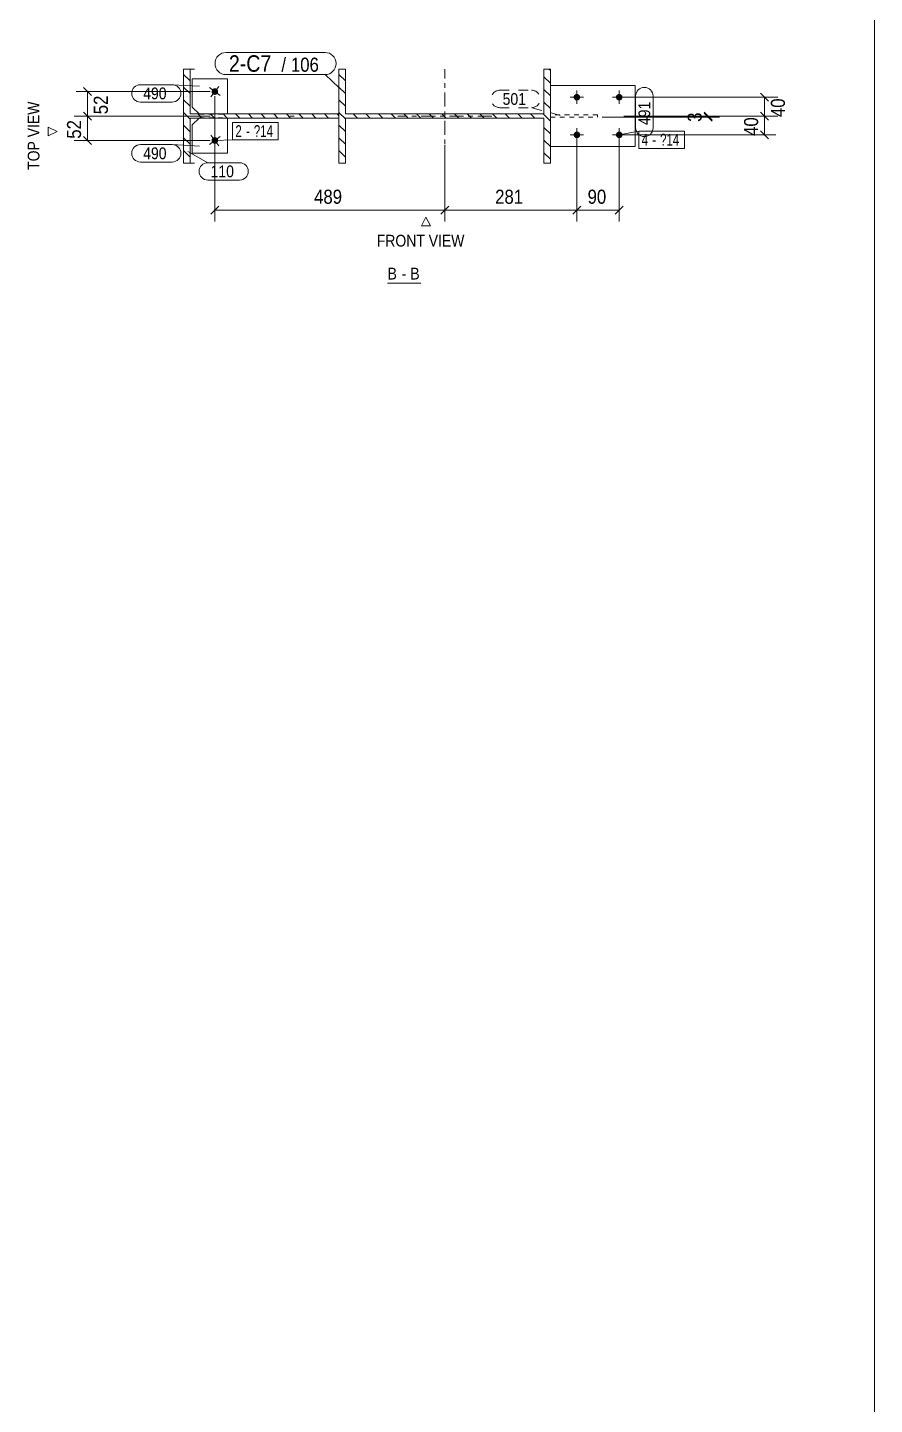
# Model space of a CAD drawing. Header units: millimetres. Extents: x 2 to 579, y 1 to 825.
# Drawn here: x 398.9 to 579, y 295.3 to 588.1 of the extents above; entities that cross this region are included whole.
import ezdxf

# ---------------------------------------------------------------- set-up
doc = ezdxf.new("R2010")
doc.units = ezdxf.units.MM
for name, pattern in [('XKITLINE00', [0]), ('XKITLINE01', [4, 1, -1, 1, -1]), ('XKITLINE02', [4, 2, -2]), ('XKITLINE03', [6, 3, -1, 1, -1])]:
    doc.linetypes.add(name, pattern=pattern)
for name, color, linetype, lineweight in [('Bolt', 3, 'Continuous', 0), ('BoltMark', 7, 'Continuous', 0), ('Dimensions', 7, 'Continuous', 0), ('DrawingSheet', 5, 'Continuous', 0), ('OtherObjectType', 7, 'Continuous', 0), ('Part', 2, 'Continuous', 0), ('PartMark', 7, 'Continuous', 0)]:
    doc.layers.add(name, color=color, linetype=linetype, lineweight=lineweight)
doc.styles.add('ARIAL', font='ARIAL.TTF')
doc.styles.add('ARIAL_NARROW', font='ARIALN.TTF')

# ---------------------------------------------------------------- blocks, each defined once
blk = doc.blocks.new('*A3')
at = {"layer": 'Part', "color": 7, "linetype": 'XKITLINE00', "lineweight": 0}
for p, q in [((466.51, 576.71), (465.11, 578.11)), ((510.11, 576.22), (508.71, 577.62)), ((510.11, 578.91), (509.77, 579.25)), ((466.51, 574.02), (465.11, 575.42)), ((510.11, 573.52), (508.71, 574.92)), ((466.51, 571.33), (465.11, 572.73)), ((510.11, 570.83), (508.71, 572.23)), ((466.51, 568.63), (465.11, 570.03)), ((469.03, 568.8), (468.13, 569.7)), ((471.73, 568.8), (470.83, 569.7)), ((474.42, 568.8), (473.52, 569.7)), ((477.12, 568.8), (476.22, 569.7)), ((479.81, 568.8), (478.91, 569.7)), ((482.5, 568.8), (481.6, 569.7)), ((485.2, 568.8), (484.3, 569.7)), ((487.89, 568.8), (486.99, 569.7)), ((490.59, 568.8), (489.69, 569.7)), ((493.28, 568.8), (492.38, 569.7)), ((495.97, 568.8), (495.07, 569.7)), ((498.67, 568.8), (497.77, 569.7)), ((501.36, 568.8), (500.46, 569.7)), ((504.06, 568.8), (503.16, 569.7)), ((506.75, 568.8), (505.85, 569.7)), ((510.11, 568.14), (508.54, 569.7)), ((466.51, 565.94), (465.11, 567.34)), ((510.11, 565.44), (508.71, 566.84)), ((466.51, 563.24), (465.11, 564.64)), ((510.11, 562.75), (508.71, 564.15)), ((466.46, 560.6), (465.11, 561.95)), ((465.11, 559.25), (465.11, 559.25)), ((465.11, 559.25), (465.11, 559.25)), ((466.51, 560.55), (466.46, 560.6)), ((510.11, 560.05), (508.71, 561.45))]:
    blk.add_line(p, q, dxfattribs=at)
blk = doc.blocks.new('*A4')
at = {"layer": 'Part', "color": 7, "linetype": 'XKITLINE00', "lineweight": 0}
for p, q in [((433.45, 576.71), (432.04, 578.11)), ((433.45, 574.01), (432.04, 575.42)), ((433.45, 571.32), (432.04, 572.73)), ((433.45, 568.62), (432.04, 570.03)), ((435.96, 568.8), (435.06, 569.7)), ((438.65, 568.8), (437.75, 569.7)), ((441.35, 568.8), (440.45, 569.7)), ((444.04, 568.8), (443.14, 569.7)), ((446.74, 568.8), (445.84, 569.7)), ((449.43, 568.8), (448.53, 569.7)), ((452.13, 568.8), (451.23, 569.7)), ((454.82, 568.8), (453.92, 569.7)), ((457.51, 568.8), (456.61, 569.7)), ((460.21, 568.8), (459.31, 569.7)), ((462.9, 568.8), (462, 569.7)), ((465.11, 569.29), (464.7, 569.7)), ((433.45, 565.93), (432.04, 567.34)), ((433.45, 563.24), (432.04, 564.64)), ((433.39, 560.6), (432.04, 561.95)), ((432.04, 559.25), (432.04, 559.25)), ((432.04, 559.25), (432.04, 559.25)), ((433.45, 560.54), (433.39, 560.6))]:
    blk.add_line(p, q, dxfattribs=at)
blk = doc.blocks.new('*A99')
at = {"layer": 'Bolt'}
for points in [[(515.68, 572.56), (515.64, 572.56), (515.61, 572.56), (515.58, 572.57), (515.54, 572.58), (515.51, 572.58), (515.48, 572.6), (515.44, 572.61), (515.41, 572.62), (515.38, 572.64), (515.35, 572.65), (515.32, 572.67), (515.3, 572.69), (515.27, 572.71), (515.24, 572.74), (515.22, 572.76), (515.19, 572.78), (515.17, 572.81), (515.15, 572.84), (515.13, 572.87), (515.11, 572.89), (515.1, 572.92), (515.08, 572.96), (515.07, 572.99), (515.05, 573.02), (515.04, 573.05), (515.03, 573.08), (515.03, 573.12), (515.02, 573.15), (515.02, 573.19), (515.01, 573.22), (515.01, 573.25), (515.01, 573.29), (515.02, 573.32), (515.02, 573.36), (515.03, 573.39), (515.03, 573.42), (515.04, 573.46), (515.05, 573.49), (515.07, 573.52), (515.08, 573.55), (515.1, 573.58), (515.11, 573.61), (515.13, 573.64), (515.15, 573.67), (515.17, 573.7), (515.19, 573.72), (515.22, 573.75), (515.24, 573.77), (515.27, 573.8), (515.3, 573.82), (515.32, 573.84), (515.35, 573.86), (515.38, 573.87), (515.41, 573.89), (515.44, 573.9), (515.48, 573.91), (515.51, 573.92), (515.54, 573.93), (515.58, 573.94), (515.61, 573.95), (515.64, 573.95), (515.68, 573.95), (515.71, 573.95), (515.75, 573.95), (515.78, 573.95), (515.82, 573.95), (515.85, 573.94), (515.88, 573.93), (515.92, 573.92), (515.95, 573.91), (515.98, 573.9), (516.01, 573.89), (516.04, 573.87), (516.07, 573.86), (516.1, 573.84), (516.13, 573.82), (516.16, 573.8), (516.18, 573.77), (516.21, 573.75), (516.23, 573.72), (516.25, 573.7), (516.28, 573.67), (516.29, 573.64), (516.31, 573.61), (516.33, 573.58), (516.35, 573.55), (516.36, 573.52), (516.37, 573.49), (516.38, 573.46), (516.39, 573.42), (516.4, 573.39), (516.41, 573.36), (516.41, 573.32), (516.41, 573.29), (516.41, 573.25), (516.41, 573.22), (516.41, 573.19), (516.41, 573.15), (516.4, 573.12), (516.39, 573.08), (516.38, 573.05), (516.37, 573.02), (516.36, 572.99), (516.35, 572.96), (516.33, 572.92), (516.31, 572.89), (516.29, 572.87), (516.28, 572.84), (516.25, 572.81), (516.23, 572.78), (516.21, 572.76), (516.18, 572.74), (516.16, 572.71), (516.13, 572.69), (516.1, 572.67), (516.07, 572.65), (516.04, 572.64), (516.01, 572.62), (515.98, 572.61), (515.95, 572.6), (515.92, 572.58), (515.88, 572.58), (515.85, 572.57), (515.82, 572.56), (515.78, 572.56), (515.75, 572.56), (515.71, 572.55)], [(524.68, 572.56), (524.64, 572.56), (524.61, 572.56), (524.58, 572.57), (524.54, 572.58), (524.51, 572.58), (524.48, 572.6), (524.44, 572.61), (524.41, 572.62), (524.38, 572.64), (524.35, 572.65), (524.32, 572.67), (524.3, 572.69), (524.27, 572.71), (524.24, 572.74), (524.22, 572.76), (524.19, 572.78), (524.17, 572.81), (524.15, 572.84), (524.13, 572.87), (524.11, 572.89), (524.1, 572.92), (524.08, 572.96), (524.07, 572.99), (524.05, 573.02), (524.04, 573.05), (524.03, 573.08), (524.03, 573.12), (524.02, 573.15), (524.02, 573.19), (524.01, 573.22), (524.01, 573.25), (524.01, 573.29), (524.02, 573.32), (524.02, 573.36), (524.03, 573.39), (524.03, 573.42), (524.04, 573.46), (524.05, 573.49), (524.07, 573.52), (524.08, 573.55), (524.1, 573.58), (524.11, 573.61), (524.13, 573.64), (524.15, 573.67), (524.17, 573.7), (524.19, 573.72), (524.22, 573.75), (524.24, 573.77), (524.27, 573.8), (524.3, 573.82), (524.32, 573.84), (524.35, 573.86), (524.38, 573.87), (524.41, 573.89), (524.44, 573.9), (524.48, 573.91), (524.51, 573.92), (524.54, 573.93), (524.58, 573.94), (524.61, 573.95), (524.64, 573.95), (524.68, 573.95), (524.71, 573.95), (524.75, 573.95), (524.78, 573.95), (524.82, 573.95), (524.85, 573.94), (524.88, 573.93), (524.92, 573.92), (524.95, 573.91), (524.98, 573.9), (525.01, 573.89), (525.04, 573.87), (525.07, 573.86), (525.1, 573.84), (525.13, 573.82), (525.16, 573.8), (525.18, 573.77), (525.21, 573.75), (525.23, 573.72), (525.25, 573.7), (525.28, 573.67), (525.29, 573.64), (525.31, 573.61), (525.33, 573.58), (525.35, 573.55), (525.36, 573.52), (525.37, 573.49), (525.38, 573.46), (525.39, 573.42), (525.4, 573.39), (525.41, 573.36), (525.41, 573.32), (525.41, 573.29), (525.41, 573.25), (525.41, 573.22), (525.41, 573.19), (525.41, 573.15), (525.4, 573.12), (525.39, 573.08), (525.38, 573.05), (525.37, 573.02), (525.36, 572.99), (525.35, 572.96), (525.33, 572.92), (525.31, 572.89), (525.29, 572.87), (525.28, 572.84), (525.25, 572.81), (525.23, 572.78), (525.21, 572.76), (525.18, 572.74), (525.16, 572.71), (525.13, 572.69), (525.1, 572.67), (525.07, 572.65), (525.04, 572.64), (525.01, 572.62), (524.98, 572.61), (524.95, 572.6), (524.92, 572.58), (524.88, 572.58), (524.85, 572.57), (524.82, 572.56), (524.78, 572.56), (524.75, 572.56), (524.71, 572.55)], [(515.68, 564.56), (515.64, 564.56), (515.61, 564.56), (515.58, 564.57), (515.54, 564.58), (515.51, 564.58), (515.48, 564.6), (515.44, 564.61), (515.41, 564.62), (515.38, 564.64), (515.35, 564.65), (515.32, 564.67), (515.3, 564.69), (515.27, 564.71), (515.24, 564.74), (515.22, 564.76), (515.19, 564.78), (515.17, 564.81), (515.15, 564.84), (515.13, 564.87), (515.11, 564.89), (515.1, 564.92), (515.08, 564.96), (515.07, 564.99), (515.05, 565.02), (515.04, 565.05), (515.03, 565.08), (515.03, 565.12), (515.02, 565.15), (515.02, 565.19), (515.01, 565.22), (515.01, 565.25), (515.01, 565.29), (515.02, 565.32), (515.02, 565.36), (515.03, 565.39), (515.03, 565.42), (515.04, 565.46), (515.05, 565.49), (515.07, 565.52), (515.08, 565.55), (515.1, 565.58), (515.11, 565.61), (515.13, 565.64), (515.15, 565.67), (515.17, 565.7), (515.19, 565.72), (515.22, 565.75), (515.24, 565.77), (515.27, 565.8), (515.3, 565.82), (515.32, 565.84), (515.35, 565.86), (515.38, 565.87), (515.41, 565.89), (515.44, 565.9), (515.48, 565.91), (515.51, 565.92), (515.54, 565.93), (515.58, 565.94), (515.61, 565.95), (515.64, 565.95), (515.68, 565.95), (515.71, 565.95), (515.75, 565.95), (515.78, 565.95), (515.82, 565.95), (515.85, 565.94), (515.88, 565.93), (515.92, 565.92), (515.95, 565.91), (515.98, 565.9), (516.01, 565.89), (516.04, 565.87), (516.07, 565.86), (516.1, 565.84), (516.13, 565.82), (516.16, 565.8), (516.18, 565.77), (516.21, 565.75), (516.23, 565.72), (516.25, 565.7), (516.28, 565.67), (516.29, 565.64), (516.31, 565.61), (516.33, 565.58), (516.35, 565.55), (516.36, 565.52), (516.37, 565.49), (516.38, 565.46), (516.39, 565.42), (516.4, 565.39), (516.41, 565.36), (516.41, 565.32), (516.41, 565.29), (516.41, 565.25), (516.41, 565.22), (516.41, 565.19), (516.41, 565.15), (516.4, 565.12), (516.39, 565.08), (516.38, 565.05), (516.37, 565.02), (516.36, 564.99), (516.35, 564.96), (516.33, 564.92), (516.31, 564.89), (516.29, 564.87), (516.28, 564.84), (516.25, 564.81), (516.23, 564.78), (516.21, 564.76), (516.18, 564.74), (516.16, 564.71), (516.13, 564.69), (516.1, 564.67), (516.07, 564.65), (516.04, 564.64), (516.01, 564.62), (515.98, 564.61), (515.95, 564.6), (515.92, 564.58), (515.88, 564.58), (515.85, 564.57), (515.82, 564.56), (515.78, 564.56), (515.75, 564.56), (515.71, 564.55)], [(524.68, 564.56), (524.64, 564.56), (524.61, 564.56), (524.58, 564.57), (524.54, 564.58), (524.51, 564.58), (524.48, 564.6), (524.44, 564.61), (524.41, 564.62), (524.38, 564.64), (524.35, 564.65), (524.32, 564.67), (524.3, 564.69), (524.27, 564.71), (524.24, 564.74), (524.22, 564.76), (524.19, 564.78), (524.17, 564.81), (524.15, 564.84), (524.13, 564.87), (524.11, 564.89), (524.1, 564.92), (524.08, 564.96), (524.07, 564.99), (524.05, 565.02), (524.04, 565.05), (524.03, 565.08), (524.03, 565.12), (524.02, 565.15), (524.02, 565.19), (524.01, 565.22), (524.01, 565.25), (524.01, 565.29), (524.02, 565.32), (524.02, 565.36), (524.03, 565.39), (524.03, 565.42), (524.04, 565.46), (524.05, 565.49), (524.07, 565.52), (524.08, 565.55), (524.1, 565.58), (524.11, 565.61), (524.13, 565.64), (524.15, 565.67), (524.17, 565.7), (524.19, 565.72), (524.22, 565.75), (524.24, 565.77), (524.27, 565.8), (524.3, 565.82), (524.32, 565.84), (524.35, 565.86), (524.38, 565.87), (524.41, 565.89), (524.44, 565.9), (524.48, 565.91), (524.51, 565.92), (524.54, 565.93), (524.58, 565.94), (524.61, 565.95), (524.64, 565.95), (524.68, 565.95), (524.71, 565.95), (524.75, 565.95), (524.78, 565.95), (524.82, 565.95), (524.85, 565.94), (524.88, 565.93), (524.92, 565.92), (524.95, 565.91), (524.98, 565.9), (525.01, 565.89), (525.04, 565.87), (525.07, 565.86), (525.1, 565.84), (525.13, 565.82), (525.16, 565.8), (525.18, 565.77), (525.21, 565.75), (525.23, 565.72), (525.25, 565.7), (525.28, 565.67), (525.29, 565.64), (525.31, 565.61), (525.33, 565.58), (525.35, 565.55), (525.36, 565.52), (525.37, 565.49), (525.38, 565.46), (525.39, 565.42), (525.4, 565.39), (525.41, 565.36), (525.41, 565.32), (525.41, 565.29), (525.41, 565.25), (525.41, 565.22), (525.41, 565.19), (525.41, 565.15), (525.4, 565.12), (525.39, 565.08), (525.38, 565.05), (525.37, 565.02), (525.36, 564.99), (525.35, 564.96), (525.33, 564.92), (525.31, 564.89), (525.29, 564.87), (525.28, 564.84), (525.25, 564.81), (525.23, 564.78), (525.21, 564.76), (525.18, 564.74), (525.16, 564.71), (525.13, 564.69), (525.1, 564.67), (525.07, 564.65), (525.04, 564.64), (525.01, 564.62), (524.98, 564.61), (524.95, 564.6), (524.92, 564.58), (524.88, 564.58), (524.85, 564.57), (524.82, 564.56), (524.78, 564.56), (524.75, 564.56), (524.71, 564.55)]]:
    blk.add_hatch(color=3, dxfattribs=at).paths.add_polyline_path(points, flags=17)
at = {"layer": 'Bolt', "color": 3, "linetype": 'XKITLINE00', "lineweight": 0}
for p, q in [((515.71, 571.85), (515.71, 574.65)), ((524.71, 571.85), (524.71, 574.65)), ((517.11, 573.25), (514.31, 573.25)), ((526.11, 573.25), (523.31, 573.25)), ((517.11, 565.25), (514.31, 565.25)), ((515.71, 563.85), (515.71, 566.65)), ((526.11, 565.25), (523.31, 565.25)), ((524.71, 563.85), (524.71, 566.65))]:
    blk.add_line(p, q, dxfattribs=at)
blk = doc.blocks.new('*A100')
at = {"layer": 'Bolt'}
blk.add_hatch(color=3, dxfattribs=at).paths.add_polyline_path([(438.18, 574.91), (438.2, 574.94), (438.23, 574.96), (438.25, 574.98), (438.28, 575.01), (438.31, 575.03), (438.34, 575.05), (438.36, 575.06), (438.39, 575.08), (438.43, 575.09), (438.46, 575.11), (438.49, 575.12), (438.52, 575.13), (438.56, 575.14), (438.59, 575.14), (438.62, 575.15), (438.66, 575.15), (438.69, 575.15), (438.73, 575.15), (438.76, 575.15), (438.8, 575.15), (438.83, 575.14), (438.86, 575.14), (438.9, 575.13), (438.93, 575.12), (438.96, 575.11), (438.99, 575.1), (439.02, 575.08), (439.05, 575.06), (439.08, 575.05), (439.11, 575.03), (439.14, 575.01), (439.17, 574.99), (439.19, 574.96), (439.22, 574.94), (439.24, 574.91), (439.26, 574.89), (439.28, 574.86), (439.3, 574.83), (439.32, 574.8), (439.34, 574.77), (439.35, 574.74), (439.36, 574.71), (439.38, 574.68), (439.39, 574.64), (439.39, 574.61), (439.4, 574.58), (439.41, 574.54), (439.41, 574.51), (439.41, 574.47), (439.41, 574.44), (439.41, 574.4), (439.41, 574.37), (439.4, 574.34), (439.39, 574.3), (439.39, 574.27), (439.38, 574.24), (439.36, 574.2), (439.35, 574.17), (439.34, 574.14), (439.32, 574.11), (439.3, 574.08), (439.28, 574.05), (439.26, 574.03), (439.24, 574), (439.22, 573.97), (439.19, 573.95), (439.17, 573.93), (439.14, 573.9), (439.11, 573.88), (439.09, 573.86), (439.06, 573.85), (439.03, 573.83), (439, 573.82), (438.96, 573.8), (438.93, 573.79), (438.9, 573.78), (438.87, 573.77), (438.83, 573.77), (438.8, 573.76), (438.76, 573.76), (438.73, 573.75), (438.69, 573.75), (438.66, 573.76), (438.63, 573.76), (438.59, 573.76), (438.56, 573.77), (438.53, 573.78), (438.49, 573.79), (438.46, 573.8), (438.43, 573.81), (438.4, 573.83), (438.37, 573.85), (438.34, 573.86), (438.31, 573.88), (438.28, 573.9), (438.25, 573.92), (438.23, 573.95), (438.2, 573.97), (438.18, 574), (438.16, 574.02), (438.14, 574.05), (438.12, 574.08), (438.1, 574.11), (438.09, 574.14), (438.07, 574.17), (438.06, 574.2), (438.05, 574.23), (438.04, 574.27), (438.03, 574.3), (438.02, 574.33), (438.02, 574.37), (438.01, 574.4), (438.01, 574.44), (438.01, 574.47), (438.01, 574.5), (438.02, 574.54), (438.02, 574.57), (438.03, 574.61), (438.04, 574.64), (438.05, 574.67), (438.06, 574.71), (438.07, 574.74), (438.08, 574.77), (438.1, 574.8), (438.12, 574.83), (438.14, 574.86), (438.16, 574.88)], flags=17)
at = {"layer": 'Bolt', "color": 3, "linetype": 'XKITLINE00', "lineweight": 0}
for p, q in [((437.61, 575.31), (439.82, 573.6)), ((437.85, 573.35), (439.57, 575.56))]:
    blk.add_line(p, q, dxfattribs=at)
blk = doc.blocks.new('*A101')
at = {"layer": 'Bolt'}
blk.add_hatch(color=3, dxfattribs=at).paths.add_polyline_path([(439.28, 564.46), (439.3, 564.43), (439.32, 564.4), (439.34, 564.37), (439.35, 564.34), (439.36, 564.31), (439.38, 564.27), (439.39, 564.24), (439.39, 564.21), (439.4, 564.17), (439.41, 564.14), (439.41, 564.1), (439.41, 564.07), (439.41, 564.04), (439.41, 564), (439.41, 563.97), (439.4, 563.93), (439.39, 563.9), (439.39, 563.87), (439.38, 563.83), (439.36, 563.8), (439.35, 563.77), (439.34, 563.74), (439.32, 563.71), (439.3, 563.68), (439.28, 563.65), (439.26, 563.62), (439.24, 563.6), (439.22, 563.57), (439.19, 563.55), (439.17, 563.52), (439.14, 563.5), (439.11, 563.48), (439.08, 563.46), (439.05, 563.45), (439.02, 563.43), (438.99, 563.41), (438.96, 563.4), (438.93, 563.39), (438.9, 563.38), (438.86, 563.37), (438.83, 563.36), (438.8, 563.36), (438.76, 563.36), (438.73, 563.35), (438.69, 563.35), (438.66, 563.36), (438.62, 563.36), (438.59, 563.37), (438.56, 563.37), (438.52, 563.38), (438.49, 563.39), (438.46, 563.4), (438.43, 563.42), (438.39, 563.43), (438.36, 563.45), (438.34, 563.46), (438.31, 563.48), (438.28, 563.5), (438.25, 563.53), (438.23, 563.55), (438.2, 563.57), (438.18, 563.6), (438.16, 563.63), (438.14, 563.65), (438.12, 563.68), (438.1, 563.71), (438.08, 563.74), (438.07, 563.77), (438.06, 563.8), (438.05, 563.84), (438.04, 563.87), (438.03, 563.9), (438.02, 563.94), (438.02, 563.97), (438.01, 564), (438.01, 564.04), (438.01, 564.07), (438.01, 564.11), (438.02, 564.14), (438.02, 564.18), (438.03, 564.21), (438.04, 564.24), (438.05, 564.28), (438.06, 564.31), (438.07, 564.34), (438.09, 564.37), (438.1, 564.4), (438.12, 564.43), (438.14, 564.46), (438.16, 564.49), (438.18, 564.51), (438.2, 564.54), (438.23, 564.56), (438.25, 564.59), (438.28, 564.61), (438.31, 564.63), (438.34, 564.65), (438.37, 564.66), (438.4, 564.68), (438.43, 564.7), (438.46, 564.71), (438.49, 564.72), (438.53, 564.73), (438.56, 564.74), (438.59, 564.74), (438.63, 564.75), (438.66, 564.75), (438.69, 564.75), (438.73, 564.75), (438.76, 564.75), (438.8, 564.75), (438.83, 564.74), (438.87, 564.74), (438.9, 564.73), (438.93, 564.72), (438.96, 564.71), (439, 564.69), (439.03, 564.68), (439.06, 564.66), (439.09, 564.65), (439.11, 564.63), (439.14, 564.61), (439.17, 564.58), (439.19, 564.56), (439.22, 564.54), (439.24, 564.51), (439.26, 564.48)], flags=17)
at = {"layer": 'Bolt', "color": 3, "linetype": 'XKITLINE00', "lineweight": 0}
for p, q in [((437.85, 565.16), (439.57, 562.95)), ((439.82, 564.91), (437.61, 563.2))]:
    blk.add_line(p, q, dxfattribs=at)
blk = doc.blocks.new('*A102')
at = {"layer": 'Part', "color": 2, "linetype": 'XKITLINE00', "lineweight": 0}
for p, q in [((465.11, 559.25), (465.11, 579.25)), ((465.11, 579.25), (466.51, 579.25)), ((466.51, 579.25), (466.51, 569.7)), ((508.71, 569.7), (508.71, 579.25)), ((508.71, 579.25), (510.11, 579.25)), ((510.11, 579.25), (510.11, 559.25)), ((466.51, 569.7), (508.71, 569.7)), ((508.71, 568.8), (466.51, 568.8)), ((466.51, 568.8), (466.51, 559.25)), ((508.71, 559.25), (508.71, 568.8)), ((466.51, 559.25), (465.11, 559.25)), ((510.11, 559.25), (508.71, 559.25))]:
    blk.add_line(p, q, dxfattribs=at)
at = {"layer": 'Part', "color": 7, "linetype": 'XKITLINE03', "lineweight": 0}
for p, q in [((487.61, 559.25), (487.61, 579.25)), ((497.61, 569.25), (477.61, 569.25))]:
    blk.add_line(p, q, dxfattribs=at)
blk = doc.blocks.new('*A103')
at = {"layer": 'Part', "color": 2, "linetype": 'XKITLINE00', "lineweight": 0}
for p, q in [((432.04, 559.25), (432.04, 579.25)), ((432.04, 579.25), (434.41, 579.25)), ((433.45, 579.25), (433.45, 569.7)), ((433.45, 569.7), (465.11, 569.7)), ((465.11, 568.8), (433.45, 568.8)), ((433.45, 568.8), (433.45, 559.25)), ((465.11, 569.7), (465.11, 568.8)), ((432.04, 559.25), (434.41, 559.25))]:
    blk.add_line(p, q, dxfattribs=at)
at = {"layer": 'Part', "color": 7, "linetype": 'XKITLINE03', "lineweight": 0}
blk.add_line((454.64, 569.25), (455.6, 569.25), dxfattribs=at)
blk = doc.blocks.new('*A104')
at = {"layer": 'Part', "color": 2, "linetype": 'XKITLINE00', "lineweight": 0}
for p, q in [((528.11, 575.75), (510.11, 575.75)), ((528.11, 562.75), (528.11, 575.75)), ((510.11, 562.75), (528.11, 562.75))]:
    blk.add_line(p, q, dxfattribs=at)
at = {"layer": 'Part', "color": 7, "linetype": 'XKITLINE01', "lineweight": 0}
blk.add_line((510.11, 575.75), (510.11, 562.75), dxfattribs=at)
blk = doc.blocks.new('*A105')
at = {"layer": 'Part', "color": 2, "linetype": 'XKITLINE00', "lineweight": 0}
for p, q in [((433.91, 577.15), (433.91, 571.15)), ((441.41, 577.15), (433.91, 577.15)), ((441.41, 569.7), (441.41, 577.15)), ((433.91, 571.15), (435.36, 569.7))]:
    blk.add_line(p, q, dxfattribs=at)
at = {"layer": 'Part', "color": 7, "linetype": 'XKITLINE01', "lineweight": 0}
for p, q in [((435.36, 569.7), (435.41, 569.65)), ((435.36, 569.7), (435.41, 569.65)), ((435.41, 569.65), (441.41, 569.65)), ((441.41, 569.65), (441.41, 569.7)), ((441.41, 569.65), (441.41, 569.7))]:
    blk.add_line(p, q, dxfattribs=at)
blk = doc.blocks.new('*A106')
at = {"layer": 'Part', "color": 7, "linetype": 'XKITLINE01', "lineweight": 0}
for p, q in [((520.11, 569.5), (510.11, 569.5)), ((510.11, 569), (510.11, 569.5)), ((510.11, 569), (520.11, 569)), ((520.11, 569), (520.11, 569.5))]:
    blk.add_line(p, q, dxfattribs=at)
blk = doc.blocks.new('*A107')
at = {"layer": 'Part', "color": 2, "linetype": 'XKITLINE00', "lineweight": 0}
for p, q in [((433.91, 567.35), (435.36, 568.8)), ((441.41, 568.8), (441.41, 561.35)), ((433.91, 561.35), (433.91, 567.35)), ((441.41, 561.35), (433.91, 561.35))]:
    blk.add_line(p, q, dxfattribs=at)
at = {"layer": 'Part', "color": 7, "linetype": 'XKITLINE01', "lineweight": 0}
for p, q in [((435.41, 568.85), (435.36, 568.8)), ((435.36, 568.8), (435.41, 568.85)), ((435.41, 568.85), (441.41, 568.85)), ((441.41, 568.85), (441.41, 568.8)), ((441.41, 568.8), (441.41, 568.85))]:
    blk.add_line(p, q, dxfattribs=at)
blk = doc.blocks.new('*A126')
at = {"layer": 'DrawingSheet', "color": 5, "linetype": 'XKITLINE00', "lineweight": 0}
blk.add_line((579, 5), (579, 825), dxfattribs=at)
blk = doc.blocks.new('*A235')
at = {"layer": 'Dimensions', "color": 7, "linetype": 'XKITLINE00', "lineweight": 0}
for p, q in [((438.71, 573.45), (438.71, 546.85)), ((487.61, 563.05), (487.61, 546.85)), ((439.56, 550.1), (437.86, 548.41)), ((438.71, 549.25), (487.61, 549.25)), ((488.46, 550.1), (486.76, 548.41))]:
    blk.add_line(p, q, dxfattribs=at)
at = {"layer": 'Dimensions', "color": 3}
for p in [(438.71, 549.25), (487.61, 549.25)]:
    blk.add_point(p, dxfattribs=at)
at = {"layer": 'Dimensions', "color": 3, "style": 'ARIAL', "width": 0.85}
blk.add_text('489', height=3, dxfattribs=at).set_placement((459.82, 550.6))
blk = doc.blocks.new('*A236')
at = {"layer": 'Dimensions', "color": 7, "linetype": 'XKITLINE00', "lineweight": 0}
for p, q in [((487.61, 563.05), (487.61, 546.85)), ((515.71, 564.25), (515.71, 546.85)), ((488.46, 550.1), (486.76, 548.41)), ((487.61, 549.25), (515.71, 549.25)), ((516.56, 550.1), (514.86, 548.41))]:
    blk.add_line(p, q, dxfattribs=at)
at = {"layer": 'Dimensions', "color": 3}
for p in [(487.61, 549.25), (515.71, 549.25)]:
    blk.add_point(p, dxfattribs=at)
at = {"layer": 'Dimensions', "color": 3, "style": 'ARIAL', "width": 0.85}
blk.add_text('281', height=3, dxfattribs=at).set_placement((498.33, 550.6))
blk = doc.blocks.new('*A237')
at = {"layer": 'Dimensions', "color": 7, "linetype": 'XKITLINE00', "lineweight": 0}
for p, q in [((515.71, 564.25), (515.71, 546.85)), ((524.71, 564.25), (524.71, 546.85)), ((516.56, 550.1), (514.86, 548.41)), ((515.71, 549.25), (524.71, 549.25)), ((525.56, 550.1), (523.86, 548.41))]:
    blk.add_line(p, q, dxfattribs=at)
at = {"layer": 'Dimensions', "color": 3}
for p in [(515.71, 549.25), (524.71, 549.25)]:
    blk.add_point(p, dxfattribs=at)
at = {"layer": 'Dimensions', "color": 3, "style": 'ARIAL', "width": 0.85}
blk.add_text('90', height=3, dxfattribs=at).set_placement((517.99, 550.6))
blk = doc.blocks.new('*A238')
at = {"layer": 'Dimensions', "color": 7, "linetype": 'XKITLINE00', "lineweight": 0}
for p, q in [((437.71, 569.25), (408.76, 569.25)), ((410.76, 570.1), (412.46, 568.41)), ((411.61, 564.05), (411.61, 569.25)), ((437.71, 564.05), (408.76, 564.05)), ((410.76, 564.9), (412.46, 563.21))]:
    blk.add_line(p, q, dxfattribs=at)
at = {"layer": 'Dimensions', "color": 3}
for p in [(411.61, 569.25), (411.61, 564.05)]:
    blk.add_point(p, dxfattribs=at)
at = {"layer": 'Dimensions', "color": 3, "style": 'ARIAL', "width": 0.85}
blk.add_text('52', height=3, rotation=90.0002, dxfattribs=at).set_placement((410.26, 564.43))
blk = doc.blocks.new('*A239')
at = {"layer": 'Dimensions', "color": 7, "linetype": 'XKITLINE00', "lineweight": 0}
for p, q in [((437.71, 574.45), (409.21, 574.45)), ((410.76, 575.3), (412.46, 573.61)), ((411.61, 569.25), (411.61, 574.45)), ((437.71, 569.25), (409.21, 569.25)), ((410.76, 570.1), (412.46, 568.41))]:
    blk.add_line(p, q, dxfattribs=at)
at = {"layer": 'Dimensions', "color": 3}
for p in [(411.61, 574.45), (411.61, 569.25)]:
    blk.add_point(p, dxfattribs=at)
at = {"layer": 'Dimensions', "color": 3, "style": 'ARIAL', "width": 0.85}
blk.add_text('52', height=3, rotation=90.0002, dxfattribs=at).set_placement((415.96, 569.63))
blk = doc.blocks.new('*A240')
at = {"layer": 'Dimensions', "color": 7, "linetype": 'XKITLINE00', "lineweight": 0}
for p, q in [((525.71, 569.25), (558.01, 569.25)), ((554.76, 570.1), (556.46, 568.41)), ((555.61, 565.25), (555.61, 569.25)), ((525.71, 565.25), (558.01, 565.25)), ((554.76, 566.1), (556.46, 564.41))]:
    blk.add_line(p, q, dxfattribs=at)
at = {"layer": 'Dimensions', "color": 3}
for p in [(555.61, 569.25), (555.61, 565.25)]:
    blk.add_point(p, dxfattribs=at)
at = {"layer": 'Dimensions', "color": 3, "style": 'ARIAL', "width": 0.85}
blk.add_text('40', height=3, rotation=90.0002, dxfattribs=at).set_placement((554.26, 565.03))
blk = doc.blocks.new('*A241')
at = {"layer": 'Dimensions', "color": 7, "linetype": 'XKITLINE00', "lineweight": 0}
for p, q in [((554.76, 574.1), (556.46, 572.41)), ((525.71, 573.25), (558.46, 573.25)), ((555.61, 569.25), (555.61, 573.25)), ((525.71, 569.25), (558.46, 569.25)), ((554.76, 570.1), (556.46, 568.41))]:
    blk.add_line(p, q, dxfattribs=at)
at = {"layer": 'Dimensions', "color": 3}
for p in [(555.61, 573.25), (555.61, 569.25)]:
    blk.add_point(p, dxfattribs=at)
at = {"layer": 'Dimensions', "color": 3, "style": 'ARIAL', "width": 0.85}
blk.add_text('40', height=3, rotation=90.0002, dxfattribs=at).set_placement((559.96, 569.03))
blk = doc.blocks.new('*A242')
at = {"layer": 'Dimensions', "color": 7, "linetype": 'XKITLINE00', "lineweight": 0}
for p, q in [((521.11, 569), (546.01, 569)), ((525.71, 569.25), (546.01, 569.25)), ((542.76, 570.1), (544.46, 568.41)), ((542.76, 569.85), (544.46, 568.16)), ((543.61, 569), (543.61, 569.25))]:
    blk.add_line(p, q, dxfattribs=at)
at = {"layer": 'Dimensions', "color": 3}
for p in [(543.61, 569.25), (543.61, 569)]:
    blk.add_point(p, dxfattribs=at)
at = {"layer": 'Dimensions', "color": 3, "style": 'ARIAL', "width": 0.85}
blk.add_text('3', height=3, rotation=90.0002, dxfattribs=at).set_placement((542.26, 568.02))
blk = doc.blocks.new('*A243')
at = {"layer": 'BoltMark', "color": 7, "linetype": 'XKITLINE00', "lineweight": 0}
for p, q in [((442.48, 567.9), (452.17, 567.9)), ((442.48, 564.2), (442.48, 567.9)), ((452.17, 564.2), (452.17, 567.9)), ((438.71, 564.05), (442.48, 564.2)), ((442.48, 564.2), (452.17, 564.2))]:
    blk.add_line(p, q, dxfattribs=at)
at = {"layer": 'BoltMark', "color": 3, "style": 'ARIAL_NARROW', "width": 0.85}
for s, p in [('2', (443.08, 564.8)), ('-', (445.35, 564.8)), ('?14', (447.01, 564.8))]:
    blk.add_text(s, height=2.5, dxfattribs=at).set_placement(p)
blk = doc.blocks.new('*A244')
at = {"layer": 'BoltMark', "color": 7, "linetype": 'XKITLINE00', "lineweight": 0}
for p, q in [((524.71, 565.25), (528.88, 566.07)), ((528.88, 566.07), (538.57, 566.07)), ((528.88, 562.37), (528.88, 566.07)), ((538.57, 562.37), (538.57, 566.07)), ((528.88, 562.37), (538.57, 562.37))]:
    blk.add_line(p, q, dxfattribs=at)
at = {"layer": 'BoltMark', "color": 3, "style": 'ARIAL_NARROW', "width": 0.85}
for s, p in [('4', (529.48, 562.97)), ('?14', (533.41, 562.97)), ('-', (531.75, 562.97))]:
    blk.add_text(s, height=2.5, dxfattribs=at).set_placement(p)
blk = doc.blocks.new('*A245')
at = {"layer": 'PartMark', "color": 7, "linetype": 'XKITLINE00', "lineweight": 0}
for p, q in [((422.88, 563.18), (429.64, 563.18)), ((435.44, 562.88), (429.64, 563.18)), ((422.88, 559.48), (429.64, 559.48))]:
    blk.add_line(p, q, dxfattribs=at)
for centre, start, end in [((422.88, 561.33), 90, 270), ((429.64, 561.33), 270, 90)]:
    blk.add_arc(centre, 1.85, start, end, dxfattribs=at)
at = {"layer": 'PartMark', "color": 3, "style": 'ARIAL', "width": 0.85}
blk.add_text('490', height=2.5, dxfattribs=at).set_placement((423.48, 560.08))
blk = doc.blocks.new('*A246')
at = {"layer": 'PartMark', "color": 7, "linetype": 'XKITLINE02', "lineweight": 0}
for p, q in [((499.32, 574.73), (506.08, 574.73)), ((499.32, 571.03), (506.08, 571.03)), ((512.14, 569.38), (506.08, 571.03))]:
    blk.add_line(p, q, dxfattribs=at)
for centre, start, end in [((499.32, 572.88), 90, 270), ((506.08, 572.88), 270, 90)]:
    blk.add_arc(centre, 1.85, start, end, dxfattribs=at)
at = {"layer": 'PartMark', "color": 3, "style": 'ARIAL', "width": 0.85}
blk.add_text('501', height=2.5, dxfattribs=at).set_placement((499.92, 571.63))
blk = doc.blocks.new('*A247')
at = {"layer": 'PartMark', "color": 7, "linetype": 'XKITLINE00', "lineweight": 0}
for p, q in [((422.88, 575.92), (429.64, 575.92)), ((435.44, 575.63), (429.64, 575.92)), ((422.88, 572.22), (429.64, 572.22))]:
    blk.add_line(p, q, dxfattribs=at)
for centre, start, end in [((422.88, 574.07), 90, 270), ((429.64, 574.07), 270, 90)]:
    blk.add_arc(centre, 1.85, start, end, dxfattribs=at)
at = {"layer": 'PartMark', "color": 3, "style": 'ARIAL', "width": 0.85}
blk.add_text('490', height=2.5, dxfattribs=at).set_placement((423.48, 572.82))
blk = doc.blocks.new('*A248')
at = {"layer": 'PartMark', "color": 7, "linetype": 'XKITLINE00', "lineweight": 0}
for p, q in [((528.21, 566.74), (528.21, 573.5)), ((531.91, 566.74), (531.91, 573.5))]:
    blk.add_line(p, q, dxfattribs=at)
for centre, start, end in [((530.06, 573.5), 0, 180), ((530.06, 566.74), 180, 0)]:
    blk.add_arc(centre, 1.85, start, end, dxfattribs=at)
at = {"layer": 'PartMark', "color": 3, "style": 'ARIAL', "width": 0.85}
blk.add_text('491', height=2.5, rotation=90.0002, dxfattribs=at).set_placement((531.31, 567.34))
blk = doc.blocks.new('*A249')
at = {"layer": 'PartMark', "color": 7, "linetype": 'XKITLINE00', "lineweight": 0}
for p, q in [((432.98, 561.73), (437.22, 559.34)), ((437.22, 559.34), (443.98, 559.34)), ((437.22, 555.64), (443.98, 555.64))]:
    blk.add_line(p, q, dxfattribs=at)
for centre, start, end in [((437.22, 557.49), 90, 270), ((443.98, 557.49), 270, 90)]:
    blk.add_arc(centre, 1.85, start, end, dxfattribs=at)
at = {"layer": 'PartMark', "color": 3, "style": 'ARIAL', "width": 0.85}
blk.add_text('110', height=2.5, dxfattribs=at).set_placement((437.82, 556.24))
blk = doc.blocks.new('*A250')
at = {"layer": 'PartMark', "color": 7, "linetype": 'XKITLINE00', "lineweight": 0}
for p, q in [((441.11, 582.77), (462.16, 582.77)), ((441.11, 578.07), (462.16, 578.07)), ((465.16, 575.23), (462.16, 578.07))]:
    blk.add_line(p, q, dxfattribs=at)
for centre, start, end in [((441.11, 580.42), 90, 270), ((462.16, 580.42), 270, 90)]:
    blk.add_arc(centre, 2.35, start, end, dxfattribs=at)
at = {"layer": 'PartMark', "color": 1, "style": 'ARIAL', "width": 0.85}
blk.add_text('2-C7', height=3.5, dxfattribs=at).set_placement((441.71, 578.67))
at = {"layer": 'PartMark', "color": 3, "style": 'ARIAL', "width": 0.85}
for s, p in [('/', (452.87, 578.67)), ('106', (454.89, 578.67))]:
    blk.add_text(s, height=3, dxfattribs=at).set_placement(p)
blk = doc.blocks.new('*A251')
at = {"layer": 'OtherObjectType', "color": 7, "linetype": 'XKITLINE00', "lineweight": 0}
for p, q in [((403.29, 565.03), (403.29, 566.9)), ((403.29, 566.9), (405.16, 565.96)), ((405.16, 565.96), (403.29, 565.03)), ((405.16, 565.96), (405.16, 565.96)), ((482.68, 545.88), (483.61, 547.75)), ((483.61, 547.75), (484.55, 545.88)), ((483.61, 547.75), (483.61, 547.75)), ((484.55, 545.88), (482.68, 545.88)), ((475.46, 533.75), (482.52, 533.75))]:
    blk.add_line(p, q, dxfattribs=at)
at = {"layer": 'OtherObjectType', "color": 7, "style": 'ARIAL', "width": 0.85}
blk.add_text('TOP VIEW', height=2.5, rotation=90, dxfattribs=at).set_placement((401.41, 557.81))
for s, p in [('FRONT VIEW', (473.15, 541.5)), ('B', (475.46, 534.5)), ('B', (480.29, 534.5)), ('-', (478.43, 534.5))]:
    blk.add_text(s, height=2.5, dxfattribs=at).set_placement(p)

msp = doc.modelspace()

# ---------------------------------------------------------------- block references
at = {"lineweight": 0}
for name in ['*A126', '*A250', '*A103', '*A4', '*A105', '*A3', '*A102', '*A239', '*A247', '*A100', '*A246', '*A104', '*A99', '*A241', '*A248', '*A235', '*A238', '*A107', '*A243', '*A106', '*A242', '*A240', '*A101', '*A244', '*A245', '*A236', '*A237', '*A249']:
    msp.add_blockref(name, (0, 0), dxfattribs=at)
at = {"layer": 'OtherObjectType', "lineweight": 0}
msp.add_blockref('*A251', (0, 0), dxfattribs=at)

doc.saveas('drawing.dxf')
